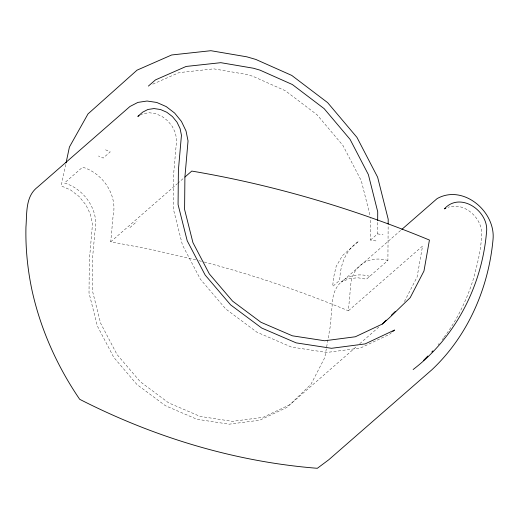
<?xml version="1.0" encoding="UTF-8"?>
<svg xmlns="http://www.w3.org/2000/svg" width="519" height="519" viewBox="0 0 519 519"><rect width="100%" height="100%" fill="white"/><g stroke="black" fill="none" stroke-linecap="round" stroke-linejoin="round"><path stroke-width="0.39" stroke-dasharray="2.6 1.95" d="M375.964 240.92L370.501 240.057L370.657 217.961M370.501 240.057L377.573 233.881L377.663 221.256M400.629 230.449L341.521 282.038L349.06 278.729L357.578 277.749L366.492 279.157L387.901 260.473L388.154 224.876M195.793 259.87L150.594 249.341L110.735 241.809L113.148 215.275A38.185 31.309 48.9 0 0 82.586 167.189L64.421 183.038A38.185 31.309 48.9 0 1 94.99 231.124L92.577 257.658L92.265 290.115L100.608 323.194L116.996 354.483L140.234 381.699L168.623 402.854L200.087 416.4L232.343 421.357L263.023 417.347L289.887 404.677L310.978 384.268L324.764 357.61L330.22 326.646L332.634 300.118A37.887 31.062 48.9 0 1 369.742 276.322M204.214 262.056C253.317 274.947 301.461 291.425 348.379 310.797L350.799 284.269A37.887 31.062 48.9 0 1 387.901 260.473M65.718 164.478L61.171 185.873L70.623 189.999L79.076 196.5L85.869 204.843L90.449 214.379L92.46 224.351L89.326 260.493L89.015 292.95L97.358 326.029L113.745 357.325L136.984 384.54L165.373 405.689L196.837 419.242L229.093 424.192L259.772 420.189L286.637 407.519L357.312 345.836M404.398 301.584L417.094 277.029L422.55 246.064L348.379 310.797M442.201 339.77L443.622 337.804M444.089 337.149C457.304 319.652 466.912 299.632 473.451 278.748C477.636 262.861 482.164 246.525 481.463 229.969C478.959 215.242 462.987 202.157 447.994 207.302M438.107 344.726L439.139 343.494M110.735 241.809L176.998 183.973M177.608 183.441L183.687 178.134M129.938 227.588L137.016 221.412M359.745 343.714L379.181 326.749M391.553 332.64L389.756 334.204L360.329 348.08L326.723 352.472L291.399 347.049L256.931 332.205L225.83 309.039L200.379 279.222L182.429 244.949L173.288 208.716L173.618 174.254L176.661 139.436L175.318 132.76L172.25 126.383L167.708 120.797L162.058 116.451L155.732 113.693L149.245 112.733L143.108 113.655L140.461 115.017M152.768 84.156L179.049 72.628L213.757 68.852L246.317 74.399L252.935 76.319L285.307 90.715L317.051 114.79L342.994 145.541L361.302 180.768L370.268 216.417M377.573 233.881L383.035 234.744M198.855 260.668L203.448 261.855M105.552 149.822L110.242 151.872L103.171 158.048L98.474 155.998M333.451 278.067L332.685 286.449L339.757 280.273C340.029 265.215 345.706 249.84 358.681 241.251L342.436 255.62L336.156 266.448L333.451 278.067"/><path stroke-width="0.78" d="M377.67 220.471L377.728 211.791L368.373 174.592L350.072 139.364L324.122 108.62L292.379 84.545L260.006 70.143L253.389 68.223L220.828 62.682L186.12 66.451L155.46 79.907L148.389 86.083M388.16 224.065L388.199 219.213L377.624 177.18L356.936 137.366L327.612 102.619L291.743 75.417L255.809 59.432L246.849 56.831L210.883 50.706L171.659 54.975L137.016 70.175L88.003 113.921L69.416 147.046L66.056 162.895M184.907 177.07L184.595 209.527L192.938 242.613L209.326 273.902L232.564 301.117L260.953 322.273L292.418 335.819L324.673 340.769L355.353 336.766L382.218 324.096L389.101 318.089L410.192 297.679L423.971 271.022L429.434 240.057C353.069 208.443 273.305 184.861 191.783 171.069L184.907 177.07L188.04 140.934L186.029 130.963L181.449 121.427L174.656 113.077L166.203 106.583L156.757 102.457L147.059 101.023L137.885 102.405L129.971 106.479L37.64 187.067C25.223 196.493 27.04 213.192 25.95 226.959C25.444 248.458 27.643 269.964 32.152 290.99C40.774 329.74 57.33 366.537 79.686 399.299C153.572 437.011 234.478 461.767 317.33 468.294L328.774 459.763L431.847 369.807C467.833 336.007 488.606 288.116 493.05 239.298C495.632 211.518 463.169 183.94 437.102 198.615L401.842 229.392M423.381 360.588L427.87 356.015M431.802 352.018L432.93 350.87M382.218 324.096L386.207 320.236M391.339 315.273L395.329 311.406M392.747 331.596L394.537 330.032L365.11 343.909L331.505 348.301L296.18 342.877L261.706 328.034L230.611 304.867L205.161 275.057L187.21 240.777L178.069 204.544L178.4 170.083L181.442 135.264L180.093 128.595L177.031 122.212L172.49 116.626L166.833 112.279L160.514 109.522L154.026 108.562L147.889 109.483L142.589 112.214L137.814 116.386L139.137 115.705M413.124 369.534C455.779 336.902 481.904 285.58 486.511 232.395C489.43 211.324 460.236 191.018 444.4 208.878L445.84 208.249"/></g></svg>
